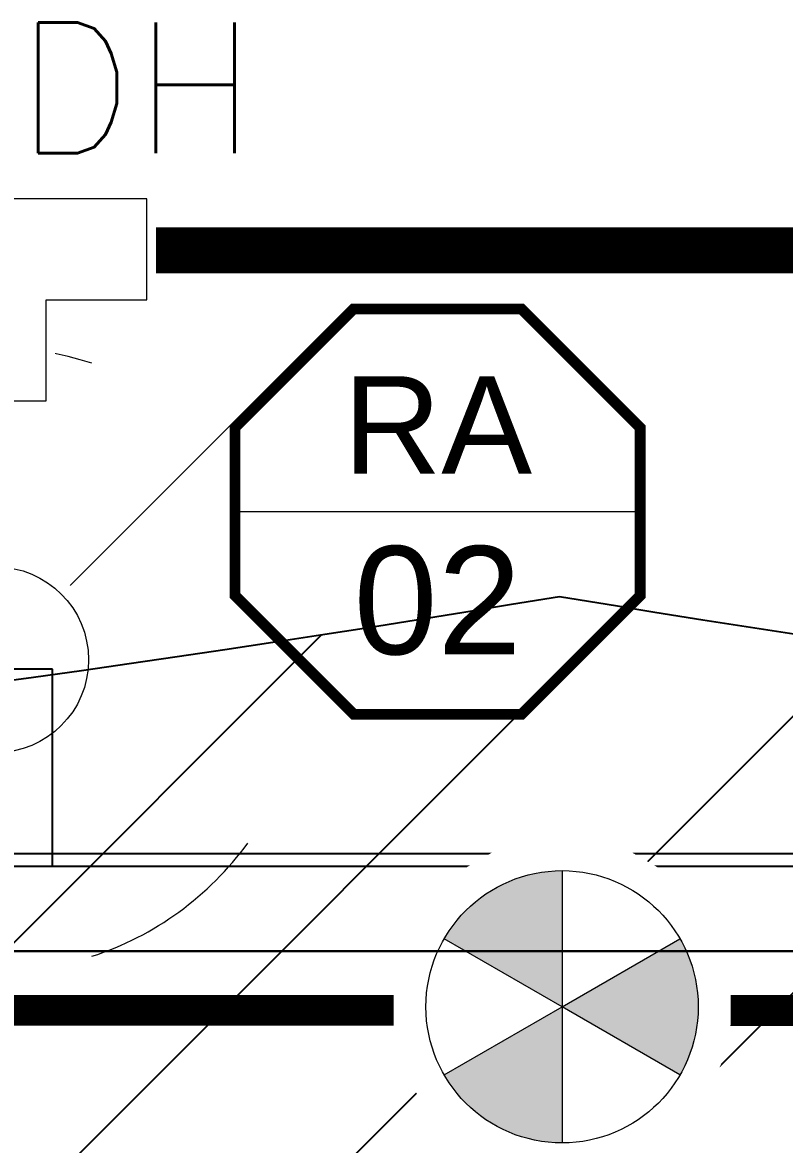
# Model space of a CAD drawing. Header units: millimetres. Extents: x -107267 to 109426, y -98906 to 83910.
# Drawn here: x -4013 to -2776, y -314 to 1508 of the extents above; entities that cross this region are included whole.
import ezdxf
from ezdxf.enums import TextEntityAlignment as Align

# ---------------------------------------------------------------- set-up
doc = ezdxf.new("R2010")
doc.units = ezdxf.units.MM
doc.linetypes.add('ACAD_ISO10W100', pattern=[18, 12, -3, 0, -3])
doc.linetypes.add('ACAD_ISO12W100', pattern=[21, 12, -3, 0, -3, 0, -3])
for name, color, linetype in [('00 - ZONA DE PROTEÇÃO', 4, 'Continuous'), ('00 - Zona de proteção 2d', 4, 'Continuous'), ('Front View-MISC', 7, 'Continuous'), ('Front View-STEEL', 9, 'Continuous'), ('Top (Plan) View-MISC', 7, 'Continuous')]:
    doc.layers.add(name, color=color, linetype=linetype)
for name, color, linetype, lineweight in [('000-M3G-MALHA NOVA', 5, 'ACAD_ISO10W100', 0), ('00_m3g_spda.capt_novo', 5, 'Continuous', 9), ('00_m3g_spda_ater_cabo50', 1, 'Continuous', 9), ('00_SPDA_captacao_novo', 5, 'Continuous', 9)]:
    doc.layers.add(name, color=color, linetype=linetype, lineweight=lineweight)
doc.styles.add('ARIAL', font='arial.ttf')
doc.styles.add('PDR2.0', font='romans.shx', dxfattribs={"height": 2})

# ---------------------------------------------------------------- blocks, each defined once
blk = doc.blocks.new('*U24')
at = {"lineweight": 9, "style": 'PDR2.0'}
blk.add_text('MCDH', height=1.7, dxfattribs=at).set_placement((-3.015, 1.248))
at = {"color": 255, "lineweight": 0}
blk.add_wipeout([(-2.085, 0.773), (-2.085, -0.773), (-0.773, -0.773), (-0.773, -2.085), (0.773, -2.085), (0.773, -0.773), (2.085, -0.773), (2.085, 0.773)], dxfattribs=at)
at = {"lineweight": 9}
blk.add_lwpolyline([(-0.656, -0.656), (-0.656, -1.968), (0.656, -1.968), (0.656, -0.656), (1.968, -0.656), (1.968, 0.656), (0.656, 0.656), (-0.656, 0.656), (-1.968, 0.656), (-1.968, -0.656)], close=True, dxfattribs=at)
blk = doc.blocks.new('M3G_P_PONTOS DESC')
blk.add_wipeout([(-1.552, 3.747), (-3.747, 1.552), (-3.747, -1.552), (-1.552, -3.747), (1.552, -3.747), (3.747, -1.552), (3.747, 1.552), (1.552, 3.747)])
blk.add_wipeout([(-3.747, 1.552), (-3.747, -1.552), (-1.552, -3.747), (1.552, -3.747), (3.747, -1.552), (3.747, 1.552), (1.552, 3.747), (-1.552, 3.747)])
blk.add_line((-3.747, 0), (3.747, 0))
at = {"const_width": 0.2}
blk.add_lwpolyline([(3.747, 1.552), (1.552, 3.747), (-1.552, 3.747), (-3.747, 1.552), (-3.747, -1.552), (-1.552, -3.747), (1.552, -3.747), (3.747, -1.552)], close=True, dxfattribs=at)
at = {"style": 'ARIAL'}
for tag, height, p in [('PREDIO', 2.3, (0, 0.704)), ('PONTO', 2, (0, -2.639))]:
    blk.add_attdef(tag, text='', height=height, dxfattribs=at).set_placement(p, align=Align.CENTER)
blk = doc.blocks.new('*U274')
at = {"lineweight": 9}
h = blk.add_hatch(color=256, dxfattribs=at)
h.dxf.hatch_style = 1
h.paths.add_polyline_path([(-4.834, -4.833), (-2.095, -0.287), (-3.443, -3.444), (-0.284, -2.101)])
for p, q in [((0, 0), (3.796, 3.792)), ((-3.443, -3.444), (-0.854, -0.856))]:
    blk.add_line(p, q, dxfattribs=at)
blk.add_lwpolyline([(-4.834, -4.833), (-2.095, -0.287), (-3.443, -3.444), (-0.284, -2.101)], close=True, dxfattribs=at)
for start, end in [(72, 108), (144, 180), (0, 36), (214.9534, 252), (288, 324)]:
    blk.add_arc((0, 0), 4.051, start, end, dxfattribs=at)
at = {"layer": '00_m3g_spda_ater_cabo50', "linetype": 'ACAD_ISO12W100', "ltscale": 75, "const_width": 0.375}
blk.add_lwpolyline([(0, 0), (-0.597, 0)], dxfattribs=at)
blk.add_attdef('METROS', text='', height=1.7).set_placement((-4.913, 3.845), align=Align.BOTTOM_LEFT)
at = {"color": 255, "lineweight": 0}
blk.add_wipeout([(0.24, -1.362), (0.692, -1.198), (1.059, -0.889), (1.3, -0.473), (1.383, 0), (1.3, 0.473), (1.059, 0.889), (0.692, 1.198), (0.24, 1.362), (-0.24, 1.362), (-0.692, 1.198), (-1.059, 0.889), (-1.3, 0.473), (-1.383, 0), (-1.3, -0.473), (-1.059, -0.889), (-0.692, -1.198), (-0.24, -1.362)], dxfattribs=at)
at = {"lineweight": 9}
blk.add_circle((0, 0), 1.208, dxfattribs=at)
blk = doc.blocks.new('M3G_P_CPTOR AEREO 600')
blk.add_attdef('ALTURA', text='', height=1.7).set_placement((0.739, -2.574), align=Align.TOP_LEFT)
at = {"color": 255, "lineweight": 0}
blk.add_wipeout([(-0.23, 2.19), (-0.68, 2.094), (-1.101, 1.907), (-1.473, 1.636), (-1.781, 1.294), (-2.012, 0.896), (-2.154, 0.458), (-2.202, 0), (-2.154, -0.458), (-2.012, -0.896), (-1.781, -1.294), (-1.473, -1.636), (-1.101, -1.907), (-0.68, -2.094), (-0.23, -2.19), (0.23, -2.19), (0.68, -2.094), (1.101, -1.907), (1.473, -1.636), (1.781, -1.294), (2.012, -0.896), (2.154, -0.458), (2.202, 0), (2.154, 0.458), (2.012, 0.896), (1.781, 1.294), (1.473, 1.636), (1.101, 1.907), (0.68, 2.094), (0.23, 2.19)], dxfattribs=at)
at = {"lineweight": 9}
h = blk.add_hatch(color=256, dxfattribs=at)
h.dxf.hatch_style = 1
h.paths.add_polyline_path([(0.884, 1.532, 0.267949), (-0.884, 1.532), (0, 0)])
h.paths.add_polyline_path([(-1.769, 0, 0.267949), (-0.884, -1.532), (0, 0)])
h.paths.add_polyline_path([(0.884, -1.532, 0.267949), (1.769, 0), (0, 0)])
for p, q in [((0, 0), (-0.884, 1.532)), ((0.884, 1.532), (0, 0)), ((-1.769, 0), (0, 0)), ((0, 0), (-0.884, -1.532)), ((0.884, -1.532), (0, 0)), ((0, 0), (1.769, 0))]:
    blk.add_line(p, q, dxfattribs=at)
blk.add_circle((0, 0), 1.769, dxfattribs=at)
blk = doc.blocks.new('*U326')
at = {"layer": 'Top (Plan) View-MISC', "color": 0, "linetype": 'ByBlock', "lineweight": -2}
for p, q in [((-3964.8, 458.1), (-4164.8, 458.1)), ((-4164.8, 458.1), (-4164.8, 138.1)), ((-3964.8, 138.1), (-3964.8, 458.1))]:
    blk.add_line(p, q, dxfattribs=at)
blk = doc.blocks.new('*U482')
at = {"layer": 'Top (Plan) View-MISC', "color": 0, "linetype": 'ByBlock', "lineweight": -2}
blk.add_line((-21187.7, 138.1), (23428.9, 138.1), dxfattribs=at)
blk = doc.blocks.new('*U1067')
at = {"layer": 'Top (Plan) View-MISC', "color": 0, "linetype": 'ByBlock', "lineweight": -2}
blk.add_line((23207.9, 158.1), (-17567.7, 158.1), dxfattribs=at)
blk = doc.blocks.new('*U1109')
at = {"layer": 'Top (Plan) View-MISC', "color": 0, "linetype": 'ByBlock', "lineweight": -2}
for p, q in [((-3149.7, 12.6), (-3149.7, 21.2)), ((-3149.7, 21.2), (-3130.7, 21.2)), ((-3130.7, 12.6), (-3130.7, 21.2)), ((-3149.7, 12.6), (-3130.7, 12.6))]:
    blk.add_line(p, q, dxfattribs=at)
blk = doc.blocks.new('*U1206')
at = {"layer": 'Front View-MISC', "color": 0, "linetype": 'ByBlock', "lineweight": -2}
for p, q in [((-4164.5, 0, 3450), (-3964.5, 0, 3450)), ((-4164.5, 0), (-4164.5, 0, 3450)), ((-3964.5, 0, 1321.3), (-3964.5, 0, 3450))]:
    blk.add_line(p, q, dxfattribs=at)
blk = doc.blocks.new('*U1213')
at = {"layer": 'Front View-MISC', "color": 0, "linetype": 'ByBlock', "lineweight": -2}
for p, q in [((-3964, 0, 1321.3), (-3964, 0, 3172)), ((-3964, 0, 3172), (334.4, 0, 3172)), ((-3720.8, 0, 1272), (-3928.4, 0, 1272)), ((-2779.3, 0, 1272), (-3678.4, 0, 1272))]:
    blk.add_line(p, q, dxfattribs=at)
blk = doc.blocks.new('*U1222')
at = {"layer": 'Front View-MISC', "color": 0, "linetype": 'ByBlock', "lineweight": -2}
for p, q in [((-13407.5, 0, 3450), (23648.9, 0, 3450)), ((-13407.5, 0, 4300), (23648.9, 0, 4300))]:
    blk.add_line(p, q, dxfattribs=at)
blk = doc.blocks.new('*U1223')
at = {"layer": 'Front View-MISC', "color": 0, "linetype": 'ByBlock', "lineweight": -2}
for p, q in [((-3827.8, 0), (-3839.6, 0)), ((-3827.8, 0, -100), (-3839.6, 0, -100))]:
    blk.add_line(p, q, dxfattribs=at)
blk = doc.blocks.new('*U1226')
at = {"layer": 'Front View-MISC', "color": 0, "linetype": 'ByBlock', "lineweight": -2}
blk.add_line((-3827.8, 0, -102), (-3839.6, 0, -102), dxfattribs=at)
blk = doc.blocks.new('*U1250')
at = {"layer": 'Front View-MISC', "color": 0, "linetype": 'ByBlock', "lineweight": -2}
for p, q in [((-3964, 0, 1322), (-3894, 0, 1322)), ((-3964, 0, 3172), (-3964, 0, 1322)), ((335.5, 0, 3172), (-3964, 0, 3172)), ((-3894, 0, 2237), (-2979, 0, 2237)), ((-3894, 0, 2237), (-3894, 0, 3102)), ((-3894, 0, 3102), (-2979, 0, 3102)), ((-3894, 0, 1322), (-3894, 0, 2187)), ((-2979, 0, 2187), (-3894, 0, 2187)), ((-2979, 0, 1331.3), (-2979, 0, 2187)), ((-2979, 0, 2237), (-2979, 0, 3102)), ((-2929, 0, 2237), (-1839, 0, 2237)), ((-2929, 0, 3102), (-2929, 0, 2237)), ((-2929, 0, 3102), (-1839, 0, 3102)), ((-2929, 0, 2187), (-2929, 0, 1331.8)), ((-699, 0, 2187), (-2929, 0, 2187))]:
    blk.add_line(p, q, dxfattribs=at)
blk = doc.blocks.new('*U1251')
at = {"layer": 'Front View-MISC', "color": 0, "linetype": 'ByBlock', "lineweight": -2}
for p, q in [((-3964.5, 0, 1322), (-3885.9, 0, 1322)), ((-3720.8, 0, 1272), (-3928.4, 0, 1272)), ((-2779.3, 0, 1272), (-3678.4, 0, 1272))]:
    blk.add_line(p, q, dxfattribs=at)
blk = doc.blocks.new('*U1306')
at = {"layer": 'Front View-MISC', "color": 0, "linetype": 'ByBlock', "lineweight": -2}
for p, q in [((-3992.3, 0, 5158), (-3951.6, 0, 5158)), ((-3930.4, 0, 5158), (-3889.7, 0, 5158)), ((-3868.5, 0, 5158), (-3827.8, 0, 5158)), ((-3806.6, 0, 5158), (-3765.9, 0, 5158)), ((-3744.7, 0, 5158), (-3704, 0, 5158)), ((-3682.8, 0, 5158), (-3642.1, 0, 5158)), ((-3620.9, 0, 5158), (-3580.2, 0, 5158)), ((-3559, 0, 5158), (-3518.3, 0, 5158)), ((-3497.1, 0, 5158), (-3456.4, 0, 5158)), ((-3435.2, 0, 5158), (-3394.5, 0, 5158)), ((-3373.3, 0, 5158), (-3332.6, 0, 5158)), ((-3311.4, 0, 5158), (-3270.7, 0, 5158)), ((-3249.5, 0, 5158), (-3208.8, 0, 5158)), ((-3187.6, 0, 5158), (-3146.9, 0, 5158)), ((-3125.7, 0, 5158), (-3085, 0, 5158)), ((-3063.8, 0, 5158), (-3023.1, 0, 5158)), ((-3001.9, 0, 5158), (-2961.2, 0, 5158)), ((-2940, 0, 5158), (-2899.3, 0, 5158)), ((-2878.1, 0, 5158), (-2837.4, 0, 5158)), ((-2816.2, 0, 5158), (-2775.5, 0, 5158))]:
    blk.add_line(p, q, dxfattribs=at)
blk = doc.blocks.new('*U1733')
at = {"layer": 'Front View-MISC', "color": 0, "linetype": 'ByBlock', "lineweight": -2}
for p, q in [((-2837.4, 0, 5166.4), (-2837.4, 0, 4300)), ((-2837.4, 0, 5166.4), (-2816.2, 0, 5166.4)), ((-2816.2, 0, 5166.4), (-2816.2, 0, 4300))]:
    blk.add_line(p, q, dxfattribs=at)
blk = doc.blocks.new('*U1734')
at = {"layer": 'Front View-MISC', "color": 0, "linetype": 'ByBlock', "lineweight": -2}
for p, q in [((-2899.3, 0, 5166.4), (-2899.3, 0, 4300)), ((-2899.3, 0, 5166.4), (-2878.1, 0, 5166.4)), ((-2878.1, 0, 5166.4), (-2878.1, 0, 4300))]:
    blk.add_line(p, q, dxfattribs=at)
blk = doc.blocks.new('*U1735')
at = {"layer": 'Front View-MISC', "color": 0, "linetype": 'ByBlock', "lineweight": -2}
for p, q in [((-2961.2, 0, 5166.4), (-2961.2, 0, 4300)), ((-2961.2, 0, 5166.4), (-2940, 0, 5166.4)), ((-2940, 0, 5166.4), (-2940, 0, 4300))]:
    blk.add_line(p, q, dxfattribs=at)
blk = doc.blocks.new('*U1736')
at = {"layer": 'Front View-MISC', "color": 0, "linetype": 'ByBlock', "lineweight": -2}
for p, q in [((-3023.1, 0, 5166.4), (-3023.1, 0, 4300)), ((-3023.1, 0, 5166.4), (-3001.9, 0, 5166.4)), ((-3001.9, 0, 5166.4), (-3001.9, 0, 4300))]:
    blk.add_line(p, q, dxfattribs=at)
blk = doc.blocks.new('*U1737')
at = {"layer": 'Front View-MISC', "color": 0, "linetype": 'ByBlock', "lineweight": -2}
for p, q in [((-3085, 0, 5166.4), (-3085, 0, 4300)), ((-3085, 0, 5166.4), (-3063.8, 0, 5166.4)), ((-3063.8, 0, 5166.4), (-3063.8, 0, 4300))]:
    blk.add_line(p, q, dxfattribs=at)
blk = doc.blocks.new('*U1738')
at = {"layer": 'Front View-MISC', "color": 0, "linetype": 'ByBlock', "lineweight": -2}
for p, q in [((-3146.9, 0, 5166.4), (-3146.9, 0, 4881)), ((-3146.9, 0, 5166.4), (-3125.7, 0, 5166.4)), ((-3125.7, 0, 5166.4), (-3125.7, 0, 4300))]:
    blk.add_line(p, q, dxfattribs=at)
blk = doc.blocks.new('*U1739')
at = {"layer": 'Front View-MISC', "color": 0, "linetype": 'ByBlock', "lineweight": -2}
for p, q in [((-3208.8, 0, 5166.4), (-3208.8, 0, 4300)), ((-3208.8, 0, 5166.4), (-3187.6, 0, 5166.4)), ((-3187.6, 0, 5166.4), (-3187.6, 0, 4300))]:
    blk.add_line(p, q, dxfattribs=at)
blk = doc.blocks.new('*U1740')
at = {"layer": 'Front View-MISC', "color": 0, "linetype": 'ByBlock', "lineweight": -2}
for p, q in [((-3270.7, 0, 5166.4), (-3270.7, 0, 4300)), ((-3270.7, 0, 5166.4), (-3249.5, 0, 5166.4)), ((-3249.5, 0, 5166.4), (-3249.5, 0, 4300))]:
    blk.add_line(p, q, dxfattribs=at)
blk = doc.blocks.new('*U1741')
at = {"layer": 'Front View-MISC', "color": 0, "linetype": 'ByBlock', "lineweight": -2}
for p, q in [((-3332.6, 0, 5166.4), (-3332.6, 0, 4300)), ((-3332.6, 0, 5166.4), (-3311.4, 0, 5166.4)), ((-3311.4, 0, 5166.4), (-3311.4, 0, 4300))]:
    blk.add_line(p, q, dxfattribs=at)
blk = doc.blocks.new('*U1742')
at = {"layer": 'Front View-MISC', "color": 0, "linetype": 'ByBlock', "lineweight": -2}
for p, q in [((-3394.5, 0, 5166.4), (-3394.5, 0, 4300)), ((-3394.5, 0, 5166.4), (-3373.3, 0, 5166.4)), ((-3373.3, 0, 5166.4), (-3373.3, 0, 4300))]:
    blk.add_line(p, q, dxfattribs=at)
blk = doc.blocks.new('*U1743')
at = {"layer": 'Front View-MISC', "color": 0, "linetype": 'ByBlock', "lineweight": -2}
for p, q in [((-3456.4, 0, 5166.4), (-3456.4, 0, 4300)), ((-3456.4, 0, 5166.4), (-3435.2, 0, 5166.4)), ((-3435.2, 0, 5166.4), (-3435.2, 0, 4300))]:
    blk.add_line(p, q, dxfattribs=at)
blk = doc.blocks.new('*U1744')
at = {"layer": 'Front View-MISC', "color": 0, "linetype": 'ByBlock', "lineweight": -2}
for p, q in [((-3518.3, 0, 5166.4), (-3518.3, 0, 4300)), ((-3518.3, 0, 5166.4), (-3497.1, 0, 5166.4)), ((-3497.1, 0, 5166.4), (-3497.1, 0, 4300))]:
    blk.add_line(p, q, dxfattribs=at)
blk = doc.blocks.new('*U1745')
at = {"layer": 'Front View-MISC', "color": 0, "linetype": 'ByBlock', "lineweight": -2}
for p, q in [((-3580.2, 0, 5166.4), (-3580.2, 0, 4300)), ((-3580.2, 0, 5166.4), (-3559, 0, 5166.4)), ((-3559, 0, 5166.4), (-3559, 0, 4300))]:
    blk.add_line(p, q, dxfattribs=at)
blk = doc.blocks.new('*U1746')
at = {"layer": 'Front View-MISC', "color": 0, "linetype": 'ByBlock', "lineweight": -2}
for p, q in [((-3642.1, 0, 5166.4), (-3642.1, 0, 4300)), ((-3642.1, 0, 5166.4), (-3620.9, 0, 5166.4)), ((-3620.9, 0, 5166.4), (-3620.9, 0, 4300))]:
    blk.add_line(p, q, dxfattribs=at)
blk = doc.blocks.new('*U1747')
at = {"layer": 'Front View-MISC', "color": 0, "linetype": 'ByBlock', "lineweight": -2}
for p, q in [((-3704, 0, 5166.4), (-3704, 0, 4300)), ((-3704, 0, 5166.4), (-3682.8, 0, 5166.4)), ((-3682.8, 0, 5166.4), (-3682.8, 0, 4300))]:
    blk.add_line(p, q, dxfattribs=at)
blk = doc.blocks.new('*U1748')
at = {"layer": 'Front View-MISC', "color": 0, "linetype": 'ByBlock', "lineweight": -2}
for p, q in [((-3765.9, 0, 5166.4), (-3765.9, 0, 4300)), ((-3765.9, 0, 5166.4), (-3744.7, 0, 5166.4)), ((-3744.7, 0, 5166.4), (-3744.7, 0, 4300))]:
    blk.add_line(p, q, dxfattribs=at)
blk = doc.blocks.new('*U1749')
at = {"layer": 'Front View-MISC', "color": 0, "linetype": 'ByBlock', "lineweight": -2}
for p, q in [((-3827.8, 0, 5166.4), (-3827.8, 0, 4300)), ((-3827.8, 0, 5166.4), (-3806.6, 0, 5166.4)), ((-3806.6, 0, 5166.4), (-3806.6, 0, 4300))]:
    blk.add_line(p, q, dxfattribs=at)
blk = doc.blocks.new('*U1750')
at = {"layer": 'Front View-MISC', "color": 0, "linetype": 'ByBlock', "lineweight": -2}
for p, q in [((-3889.7, 0, 5166.4), (-3889.7, 0, 4300)), ((-3889.7, 0, 5166.4), (-3868.5, 0, 5166.4)), ((-3868.5, 0, 5166.4), (-3868.5, 0, 4300))]:
    blk.add_line(p, q, dxfattribs=at)
blk = doc.blocks.new('*U1751')
at = {"layer": 'Front View-MISC', "color": 0, "linetype": 'ByBlock', "lineweight": -2}
for p, q in [((-3951.6, 0, 5166.4), (-3951.6, 0, 4300)), ((-3951.6, 0, 5166.4), (-3930.4, 0, 5166.4)), ((-3930.4, 0, 5166.4), (-3930.4, 0, 4300))]:
    blk.add_line(p, q, dxfattribs=at)
blk = doc.blocks.new('*U1752')
at = {"layer": 'Front View-MISC', "color": 0, "linetype": 'ByBlock', "lineweight": -2}
for p, q in [((-4013.5, 0, 5166.4), (-4013.5, 0, 4300)), ((-4013.5, 0, 5166.4), (-3992.3, 0, 5166.4)), ((-3992.3, 0, 5166.4), (-3992.3, 0, 4300))]:
    blk.add_line(p, q, dxfattribs=at)
blk = doc.blocks.new('*U1906')
at = {"layer": 'Front View-MISC', "color": 0, "linetype": 'ByBlock', "lineweight": -2}
for p, q in [((-4059.6, 0, -966.3), (-4059.6, 0, -406.6)), ((-4059.6, 0, -966.3), (-3839.6, 0, -966.3)), ((-4059.6, 0, -406.6), (-3975.8, 0, -406.6)), ((-4059.6, 0, -406.6), (-4059.6, 0, 221.3)), ((-4059.6, 0, 221.3), (-3970.8, 0, 221.3)), ((-4059.6, 0, -1280), (-3839.6, 0, -1280)), ((-4059.6, 0, -1120), (-4059.6, 0, -966.3)), ((-3928.4, 0, -406.6), (-3839.6, 0, -406.6)), ((-3928.4, 0, 221.3), (-3839.6, 0, 221.3)), ((-3839.6, 0, -406.6), (-3839.6, 0, -966.3)), ((-3839.6, 0, 221.3), (-3839.6, 0, -406.6)), ((-3839.6, 0, -966.3), (-3839.6, 0, -1230))]:
    blk.add_line(p, q, dxfattribs=at)
blk = doc.blocks.new('*U1908')
at = {"layer": 'Front View-MISC', "color": 0, "linetype": 'ByBlock', "lineweight": -2}
blk.add_line((-3839.6, 0, -1280), (-2658.3, 0, -1280), dxfattribs=at)
blk = doc.blocks.new('*U1909')
at = {"layer": 'Front View-MISC', "color": 0, "linetype": 'ByBlock', "lineweight": -2}
blk.add_line((-3839.6, 0, -1230), (-2658.3, 0, -1230), dxfattribs=at)
blk = doc.blocks.new('*U1910')
at = {"layer": 'Front View-MISC', "color": 0, "linetype": 'ByBlock', "lineweight": -2}
blk.add_line((-3839.6, 0, -1280), (-2658.3, 0, -1280), dxfattribs=at)
blk = doc.blocks.new('*U1911')
at = {"layer": 'Front View-MISC', "color": 0, "linetype": 'ByBlock', "lineweight": -2}
for p, q in [((-2658.3, 0, -1230), (-3839.6, 0, -1230)), ((-3839.6, 0, -1230), (-3839.6, 0, -1280)), ((-3839.6, 0, -1280), (-2658.3, 0, -1280))]:
    blk.add_line(p, q, dxfattribs=at)
blk = doc.blocks.new('*U1913')
at = {"layer": 'Front View-MISC', "color": 0, "linetype": 'ByBlock', "lineweight": -2}
for p, q in [((-3839.6, 0, 171.3), (-3827.8, 0, 171.3)), ((-3827.8, 0, 221.3), (-3839.6, 0, 221.3))]:
    blk.add_line(p, q, dxfattribs=at)
blk = doc.blocks.new('*U1915')
at = {"layer": 'Front View-MISC', "color": 0, "linetype": 'ByBlock', "lineweight": -2}
for p, q in [((-3827.8, 0, -1205.5), (-2658.3, 0, -1205.5)), ((-3827.8, 0, 242.5), (-3827.8, 0, -1205.5)), ((-2776.2, 0, 245.8), (-3513, 0, 245.8))]:
    blk.add_line(p, q, dxfattribs=at)
blk = doc.blocks.new('*U1920')
at = {"layer": 'Front View-STEEL', "color": 0, "linetype": 'ByBlock', "lineweight": -2}
for p, q in [((-3949.6, 0, 1321.3), (-3717.4, 0, 1323.7)), ((-3949.6, 0, 1278.9), (-3720.8, 0, 1281.2)), ((-3949.6, 0, 792.5), (-3720.8, 0, 794.8)), ((-3949.6, 0, 750.1), (-3720.8, 0, 752.4)), ((-3928.4, 0, 241.5), (-1566.9, 0, 265.8)), ((-3928.4, 0, 241.5), (-1566.9, 0, 265.8)), ((-3928.4, 0, 341.5), (-1566.9, 0, 365.8)), ((-3720.8, 0, 343.7), (-3720.8, 0, 752.4)), ((-3720.8, 0, 794.8), (-3720.8, 0, 1281.2)), ((-3682, 0, 1324), (-2775.9, 0, 1333.4)), ((-3678.4, 0, 344.1), (-3678.4, 0, 752.9)), ((-3678.4, 0, 795.3), (-3678.4, 0, 1281.7)), ((-3678.4, 0, 1281.7), (-2779.3, 0, 1290.9)), ((-3678.4, 0, 795.3), (-2779.3, 0, 804.5)), ((-3678.4, 0, 752.9), (-2779.3, 0, 762.1)), ((-2779.3, 0, 245.8), (-2779.3, 0, 253.3)), ((-2779.3, 0, 353.3), (-2779.3, 0, 762.1)), ((-2779.3, 0, 804.5), (-2779.3, 0, 1290.9))]:
    blk.add_line(p, q, dxfattribs=at)
at = {"layer": 'Front View-STEEL', "color": 0, "linetype": 'ByBlock', "lineweight": -2, "extrusion": (0, 1, 0)}
for centre, major_axis, ratio, start_param, end_param in [((-3949.6, 0, 1300.1), (0, 0, -21.2), 0.009333, -0.000096, 3.141497), ((-3949.6, 0, 771.3), (0, 0, -21.2), 0.009333, -0.000096, 3.141497), ((-3699.6, 0, 1323.9), (-21.2, 0, -0.2), 0.000096, 0.000942, 3.121985), ((-2758.1, 0, 1333.5), (-21.2, 0, -0.2), 0.000096, 0.000942, 3.121985)]:
    blk.add_ellipse(centre, major_axis=major_axis, ratio=ratio, start_param=start_param, end_param=end_param, dxfattribs=at)
at = {"layer": 'Front View-STEEL', "color": 0, "linetype": 'ByBlock', "lineweight": -2, "extrusion": (-2.66741e-31, -1, 1.2742e-16)}
for centre, start_param, end_param in [((-3699.6, 0, 223.9), 4.361472, 5.063304), ((-2758.1, 0, 233.5), 3.693767, 5.731009)]:
    blk.add_ellipse(centre, major_axis=(-21.2, 0, -0.2), ratio=0.000096, start_param=start_param, end_param=end_param, dxfattribs=at)
blk = doc.blocks.new('*U1922')
at = {"layer": 'Front View-STEEL', "color": 0, "linetype": 'ByBlock', "lineweight": -2}
for p, q in [((-3975.8, 0, 241.3), (-3970.8, 0, 241.3)), ((-3970.8, 0, 341.3), (-3975.8, 0, 341.3)), ((-3975.8, 0, 341.3), (-3975.8, 0, 241.3)), ((-3949.6, 0, 1321.3), (-3970.8, 0, 1321.3)), ((-3970.8, 0, 693.4), (-3970.8, 0, 1321.3)), ((-3928.4, 0, 693.4), (-3928.4, 0, 750.3)), ((-3928.4, 0, 792.7), (-3928.4, 0, 1279.1))]:
    blk.add_line(p, q, dxfattribs=at)
at = {"layer": 'Front View-STEEL', "color": 0, "linetype": 'ByBlock', "lineweight": -2, "extrusion": (0, -1, 0)}
for centre, start, end in [((-3949.6, 1300.1), 90.0001, 269.9922), ((-3949.6, 771.3), 90.0055, 269.9945)]:
    blk.add_arc(centre, 21.2, start, end, dxfattribs=at)
at = {"layer": 'Front View-STEEL', "color": 0, "linetype": 'ByBlock', "lineweight": -2, "extrusion": (0, 1, 0)}
for centre, start in [((3949.6, 1300.1), 270.3329), ((3949.6, 771.3), 270.3328)]:
    blk.add_arc(centre, 18, start, 89.6672, dxfattribs=at)
blk = doc.blocks.new('*U1927')
at = {"layer": 'Front View-MISC', "color": 0, "linetype": 'ByBlock', "lineweight": -2}
for p, q in [((-3149.7, 0, 4300), (-3149.7, 0, 4877.1)), ((-3149.7, 0, 4877.1), (-3130.7, 0, 4903.8)), ((-3130.7, 0, 4903.8), (-3130.7, 0, 4300))]:
    blk.add_line(p, q, dxfattribs=at)
blk = doc.blocks.new('*U1938')
at = {"layer": 'Front View-MISC', "color": 0, "linetype": 'ByBlock', "lineweight": -2}
for p, q in [((-3140.5, 0, 5166.4), (-3140.5, 0, 5742.8)), ((-3140.5, 0, 5742.8), (-3121.5, 0, 5769.5)), ((-3121.5, 0, 5165.7), (-3125.7, 0, 5165.7)), ((-3121.5, 0, 5769.5), (-3121.5, 0, 5165.7))]:
    blk.add_line(p, q, dxfattribs=at)
blk = doc.blocks.new('*U1947')
at = {"layer": 'Front View-STEEL', "color": 0, "linetype": 'ByBlock', "lineweight": -2}
for p, q in [((-3928.4, 0, 693.4), (-3970.8, 0, 693.4)), ((-3970.8, 0, 670.7), (-3970.8, 0, 693.4)), ((-3928.4, 0, 670.7), (-3928.4, 0, 693.4))]:
    blk.add_line(p, q, dxfattribs=at)
at = {"layer": 'Front View-STEEL', "color": 0, "linetype": 'ByBlock', "lineweight": -2, "extrusion": (0, -1, 0)}
for start, end in [(0, 181.9602), (358.0398, 360)]:
    blk.add_arc((-3949.6, 672.2), 21.2, start, end, dxfattribs=at)
blk = doc.blocks.new('*U1948')
at = {"layer": 'Front View-STEEL', "color": 0, "linetype": 'ByBlock', "lineweight": -2}
for p, q in [((-3975.8, 0, -283), (-3970.8, 0, -283)), ((-3975.8, 0, -949.8), (-3970.8, 0, -949.8)), ((-3970.8, 0, -842.7), (-3975.8, 0, -842.7)), ((-3975.8, 0, -283), (-3975.8, 0, -842.7)), ((-3975.8, 0, -842.7), (-3975.8, 0, -949.8)), ((-3970.8, 0, -753.3), (-3970.8, 0, -416.3)), ((-3970.8, 0, -326.9), (-3970.8, 0, 111)), ((-3970.8, 0, 200.4), (-3970.8, 0, 221.6)), ((-3970.8, 0, 670.7), (-3970.8, 0, 602.5)), ((-3970.8, 0, 581.3), (-3970.8, 0, 221.6)), ((-3970.8, 0, 200.4), (-3970.8, 0, 111)), ((-3970.8, 0, -326.9), (-3970.8, 0, -416.3)), ((-3970.8, 0, -949.8), (-3970.8, 0, -842.7)), ((-3970.8, 0, -753.3), (-3970.8, 0, -842.7)), ((-3928.4, 0, -876.9), (-3928.4, 0, -416.3)), ((-3928.4, 0, -326.9), (-3928.4, 0, 111)), ((-3928.4, 0, 200.4), (-3928.4, 0, 221.6)), ((-3928.4, 0, 670.7), (-3928.4, 0, 602.5)), ((-3928.4, 0, 581.3), (-3928.4, 0, 221.6)), ((-3928.4, 0, 200.4), (-3928.4, 0, 111)), ((-3928.4, 0, -326.9), (-3928.4, 0, -416.3)), ((-3970.8, 0, 581.3), (-3970.8, 0, 602.5)), ((-3928.4, 0, 581.3), (-3928.4, 0, 602.5))]:
    blk.add_line(p, q, dxfattribs=at)
at = {"layer": 'Front View-STEEL', "color": 0, "linetype": 'ByBlock', "lineweight": -2, "extrusion": (0, -1, 0)}
for centre, major_axis, ratio, start_param, end_param in [((-3949.6, 0, 221.6), (21.2, 0), 0.382996, -4.346627, -1.936558), ((-3949.6, 0, 111), (0, 0, -22.7), 0.933851, -3.141592653589793, 3.141592653589793), ((-3949.6, 0, -416.3), (0, 0, -22.7), 0.933851, -3.141592653589793, 3.141592653589793), ((-3949.6, 0, 221.6), (21.2, 0), 0.382996, -1.205034, 1.205034), ((-3949.6, 0, 602.5), (21.2, 0), 0.382996, -4.346627, -1.936558), ((-3949.6, 0, 602.5), (21.2, 0), 0.382996, -1.205034, 1.205034)]:
    blk.add_ellipse(centre, major_axis=major_axis, ratio=ratio, start_param=start_param, end_param=end_param, dxfattribs=at)
at = {"layer": 'Front View-STEEL', "color": 0, "linetype": 'ByBlock', "lineweight": -2, "extrusion": (0, 1, 0)}
for centre, major_axis, ratio, start_param, end_param in [((-3949.6, 0, 670.7), (0, 0, -22.7), 0.933851, 1.570796, 4.712389), ((-3949.6, 0, 221.6), (-18, 0), 0.382996, -1.135978, 1.135978), ((-3949.6, 0, 111), (0, 0, -19.3), 0.933851, -3.141592653589793, 3.141592653589793), ((-3949.6, 0, -416.3), (0, 0, -19.3), 0.933851, -3.141592653589793, 3.141592653589793), ((-3949.6, 0, 221.6), (-18, 0), 0.382996, -4.277571, -2.005614), ((-3949.6, 0, 602.5), (-18, 0), 0.382996, -1.135978, 1.135978), ((-3949.6, 0, 602.5), (-18, 0), 0.382996, -4.277571, -2.005614)]:
    blk.add_ellipse(centre, major_axis=major_axis, ratio=ratio, start_param=start_param, end_param=end_param, dxfattribs=at)
blk = doc.blocks.new('*U1961')
at = {"layer": 'Front View-MISC', "color": 0, "linetype": 'ByBlock', "lineweight": -2}
for p in [(-3922.1, 0, 5329.9), (-4237.8, 0, 5158)]:
    blk.add_line(p, (-4237.8, 0, 5329.9), dxfattribs=at)
blk = doc.blocks.new('*U1962')
at = {"layer": 'Front View-MISC', "color": 0, "linetype": 'ByBlock', "lineweight": -2}
for p, q in [((-3843.6, 0, 5441.7), (-4316.3, 0, 5441.7)), ((-4080.3, 0, 5533.7), (-4316.3, 0, 5441.7)), ((-4080.3, 0, 5533.7), (-4079.6, 0, 5533.7)), ((-4079.6, 0, 5533.7), (-3843.6, 0, 5441.7))]:
    blk.add_line(p, q, dxfattribs=at)
blk = doc.blocks.new('*U1963')
at = {"layer": 'Front View-MISC', "color": 0, "linetype": 'ByBlock', "lineweight": -2}
for p, q in [((-4216.7, 0, 5329.9), (-4246.5, 0, 5441.7)), ((-4242.2, 0, 5441.7), (-4212.3, 0, 5329.9)), ((-4206.9, 0, 5329.9), (-4236.6, 0, 5441.7)), ((-4085.5, 0, 5441.7), (-4085.3, 0, 5329.9)), ((-4074.4, 0, 5329.9), (-4074.4, 0, 5441.7)), ((-3923.3, 0, 5441.7), (-3953.1, 0, 5329.9)), ((-3947.6, 0, 5329.9), (-3917.7, 0, 5441.7)), ((-3913.4, 0, 5441.7), (-3943.3, 0, 5329.9))]:
    blk.add_line(p, q, dxfattribs=at)
blk = doc.blocks.new('*U1964')
at = {"layer": 'Front View-MISC', "color": 0, "linetype": 'ByBlock', "lineweight": -2}
for p, q in [((-3869.2, 0, 5232.1), (-3922.1, 0, 5232.1)), ((-3922.1, 0, 5329.9), (-3869.2, 0, 5329.9)), ((-3922.1, 0, 5232.1), (-3922.1, 0, 5329.9)), ((-3869.2, 0, 5232.1), (-3869.2, 0, 5329.9))]:
    blk.add_line(p, q, dxfattribs=at)
blk = doc.blocks.new('*U1965')
at = {"layer": 'Front View-MISC', "color": 0, "linetype": 'ByBlock', "lineweight": -2}
for p, q in [((-3922.1, 0, 5232.1), (-3923.6, 0, 5232.1)), ((-3872.4, 0, 5232.1), (-3872.4, 0, 5166.4)), ((-3869.2, 0, 5232.1), (-3867.4, 0, 5232.1)), ((-3867.4, 0, 5232.1), (-3867.4, 0, 5158)), ((-3867.4, 0, 5232.1), (-3852.1, 0, 5232.1)), ((-3852.1, 0, 5232.1), (-3852.1, 0, 5158))]:
    blk.add_line(p, q, dxfattribs=at)
blk = doc.blocks.new('*U1968')
at = {"layer": 'Front View-MISC', "color": 0, "linetype": 'ByBlock', "lineweight": -2}
for p, q in [((-3406, 0, 5444.1), (-3721.8, 0, 5444.1)), ((-3721.8, 0, 5158), (-3721.8, 0, 5444.1)), ((-3406, 0, 5158), (-3406, 0, 5223.6))]:
    blk.add_line(p, q, dxfattribs=at)
blk = doc.blocks.new('*U1969')
at = {"layer": 'Front View-MISC', "color": 0, "linetype": 'ByBlock', "lineweight": -2}
for p, q in [((-3327.6, 0, 5555.8), (-3800.3, 0, 5555.8)), ((-3564.3, 0, 5647.8), (-3800.3, 0, 5555.8)), ((-3564.3, 0, 5647.8), (-3563.6, 0, 5647.8)), ((-3563.6, 0, 5647.8), (-3327.6, 0, 5555.8))]:
    blk.add_line(p, q, dxfattribs=at)
blk = doc.blocks.new('*U1970')
at = {"layer": 'Front View-MISC', "color": 0, "linetype": 'ByBlock', "lineweight": -2}
for p, q in [((-3699.2, 0, 5445.5), (-3728.6, 0, 5555.8)), ((-3724.3, 0, 5555.8), (-3695.2, 0, 5446.9)), ((-3689.7, 0, 5446.9), (-3718.7, 0, 5555.8)), ((-3695.2, 0, 5446.9), (-3699.2, 0, 5445.5)), ((-3693.7, 0, 5445.5), (-3699.2, 0, 5445.5)), ((-3695.2, 0, 5446.9), (-3689.7, 0, 5446.9)), ((-3689.7, 0, 5446.9), (-3693.7, 0, 5445.5)), ((-3569.5, 0, 5555.8), (-3569.3, 0, 5445.5)), ((-3569.3, 0, 5445.5), (-3558.4, 0, 5445.5)), ((-3558.4, 0, 5445.5), (-3558.4, 0, 5555.8)), ((-3409.1, 0, 5555.8), (-3438.2, 0, 5446.9)), ((-3438.2, 0, 5446.9), (-3434.3, 0, 5445.5)), ((-3438.2, 0, 5446.9), (-3432.8, 0, 5446.9)), ((-3428.8, 0, 5445.5), (-3434.3, 0, 5445.5)), ((-3432.8, 0, 5446.9), (-3428.8, 0, 5445.5)), ((-3432.8, 0, 5446.9), (-3403.6, 0, 5555.8)), ((-3399.2, 0, 5555.8), (-3428.8, 0, 5445.5))]:
    blk.add_line(p, q, dxfattribs=at)
blk = doc.blocks.new('*U1971')
at = {"layer": 'Front View-MISC', "color": 0, "linetype": 'ByBlock', "lineweight": -2}
for p, q in [((-3353.2, 0, 5353.3), (-3406, 0, 5353.3)), ((-3406, 0, 5451.1), (-3353.2, 0, 5451.1)), ((-3406, 0, 5353.3), (-3406, 0, 5451.1)), ((-3353.2, 0, 5353.3), (-3353.2, 0, 5451.1))]:
    blk.add_line(p, q, dxfattribs=at)
blk = doc.blocks.new('*U1972')
at = {"layer": 'Front View-MISC', "color": 0, "linetype": 'ByBlock', "lineweight": -2}
for p, q in [((-3406, 0, 5353.3), (-3407.6, 0, 5353.3)), ((-3407.6, 0, 5223.6), (-3356.4, 0, 5223.6)), ((-3356.4, 0, 5353.3), (-3356.4, 0, 5223.6)), ((-3351.4, 0, 5223.6), (-3356.4, 0, 5223.6)), ((-3353.2, 0, 5353.3), (-3351.4, 0, 5353.3)), ((-3351.4, 0, 5353.3), (-3351.4, 0, 5223.6)), ((-3351.4, 0, 5353.3), (-3336.1, 0, 5353.3)), ((-3336.1, 0, 5223.6), (-3351.4, 0, 5223.6)), ((-3336.1, 0, 5353.3), (-3336.1, 0, 5223.6))]:
    blk.add_line(p, q, dxfattribs=at)
blk = doc.blocks.new('*U1980')
at = {"layer": 'Front View-MISC', "color": 0, "linetype": 'ByBlock', "lineweight": -2}
for p, q in [((-3276.5, 0, 5743.9), (-3286.3, 0, 5730.3)), ((-3276.5, 0, 5743.9), (-3276.1, 0, 5743.9)), ((-3276.1, 0, 5743.9), (-3266.3, 0, 5730.3))]:
    blk.add_line(p, q, dxfattribs=at)
blk = doc.blocks.new('*U1988')
at = {"layer": 'Front View-MISC', "color": 0, "linetype": 'ByBlock', "lineweight": -2}
for p, q in [((-3266.3, 0, 5730.3), (-3286.3, 0, 5730.3)), ((-3286.3, 0, 5158), (-3286.3, 0, 5730.3)), ((-3266.3, 0, 5166.4), (-3266.3, 0, 5730.3))]:
    blk.add_line(p, q, dxfattribs=at)
blk = doc.blocks.new('*U1989')
at = {"layer": 'Front View-MISC', "color": 0, "linetype": 'ByBlock', "lineweight": -2}
blk.add_line((-3140.5, 0, 5539), (-3148.2, 0, 5528.3), dxfattribs=at)
blk = doc.blocks.new('*U1991')
at = {"layer": 'Front View-MISC', "color": 0, "linetype": 'ByBlock', "lineweight": -2}
for p in [(-3140.5, 0, 5528.3), (-3148.2, 0, 5158)]:
    blk.add_line(p, (-3148.2, 0, 5528.3), dxfattribs=at)

msp = doc.modelspace()

# ---------------------------------------------------------------- linework, layer by layer
at = {"layer": '00_m3g_spda_ater_cabo50', "linetype": 'ACAD_ISO12W100', "lineweight": -2, "const_width": 75}
msp.add_lwpolyline([(-7364.8, 1138.1), (-2755, 1138.1)], dxfattribs=at)

# ---------------------------------------------------------------- block references
at = {"layer": '00_m3g_spda.capt_novo', "xscale": 125, "yscale": 125, "zscale": 125}
msp.add_blockref('*U274', (-4057.1, 473.1), dxfattribs=at)
at = {"layer": 'Front View-MISC'}
for name in ['*U1744', '*U1743', '*U1733']:
    msp.add_blockref(name, (0, 0), dxfattribs=at)
at = {"layer": 'Top (Plan) View-MISC'}
msp.add_blockref('*U1109', (0, 0), dxfattribs=at)

# ---------------------------------------------------------------- next in the draw order: linework, layer by layer
at = {"layer": '000-M3G-MALHA NOVA', "ltscale": 0.5, "const_width": 50}
msp.add_lwpolyline([(-21305, -95.6), (23538.6, -97.6), (23547.6, -14971.9), (23207.9, -14971.9), (-13075, -14971.9), (-13130.7, -14971.9), (-13295, -14971.9), (-13295, -10508.5), (-13295, -10455), (-21305, -10455), (-21305, -95.6)], close=True, dxfattribs=at)

# ---------------------------------------------------------------- next in the draw order: block references
at = {"layer": '00_m3g_spda.capt_novo'}
ref = msp.add_blockref('M3G_P_PONTOS DESC', (-3339.2, 713.8), dxfattribs=dict(at, xscale=87.84732026491085, yscale=87.84732026491085, zscale=87.84732026491085))
ref.add_attrib('PONTO', '02', dxfattribs={"layer": '0', "height": 175.69, "style": 'ARIAL'}).set_placement((-3339.2, 482), align=Align.CENTER)
ref.add_attrib('PREDIO', 'RA', dxfattribs={"layer": '0', "height": 158.13, "style": 'ARIAL'}).set_placement((-3339.2, 775.6), align=Align.CENTER)
at = {"layer": 'Front View-MISC'}
for name in ['*U1962', '*U1963', '*U1961', '*U1206', '*U1906', '*U1752', '*U1751', '*U1965', '*U1750', '*U1226', '*U1749', '*U1748', '*U1747', '*U1746', '*U1745', '*U1964']:
    msp.add_blockref(name, (0, 0), dxfattribs=at)
at = {"layer": 'Front View-STEEL'}
for name in ['*U1922', '*U1948', '*U1947']:
    msp.add_blockref(name, (0, 0), dxfattribs=at)
at = {"layer": 'Top (Plan) View-MISC'}
for name in ['*U326', '*U1067', '*U482']:
    msp.add_blockref(name, (0, 0), dxfattribs=at)

# ---------------------------------------------------------------- next in the draw order: hatches: boundary and pattern name
at = {"layer": '00 - ZONA DE PROTEÇÃO'}
h = msp.add_hatch(dxfattribs=at)
h.set_pattern_fill('ANSI31', color=256, scale=100)
h.paths.add_polyline_path([(-13707.5, -10990.4, -0.186516), (-13820.6, -14966.5, 0.414214), (-13179.3, -15607.9, -0.104933), (-3151, -15607.9, -0.09784), (6816.5, -15607.9, -0.097708), (16816.5, -15607.9, -0.143023), (23528.8, -15599.5, 0.414214), (24170.1, -14958.2, -0.142426), (24170.1, -7613.3, -0.10484), (23957.5, 478.5, 0.414214), (23316.2, 1119.8, -0.093557), (16807.7, 577.3, -0.082777), (6855.7, 562.6, -0.082236), (-3141.3, 575.6, -0.08359), (-13132.3, 575.6, -0.101166), (-21195.5, 556.2, 0.414214), (-21836.8, -85.1, -0.113967), (-21836.8, -7622.3, -0.301912), (-21836.8, -10478, 0.414214), (-21195.5, -11119.4, -0.128973)])
h.paths.add_polyline_path([(-20156.9, -9561, 0.142702), (-20481.7, -7424.5, 0.092198), (-20379.7, -831.6, 0.088905), (-13141.3, -732.3, 0.083475), (-3150.3, -732.3, 0.082902), (6855.6, -738.1, 0.108059), (16863.1, -739.3, 0.098139), (22506.3, -522.8, 0.085608), (22847, -7584.3, 0.113812), (22635.2, -14069.1, 0.112262), (16761.1, -14291.3, 0.092477), (6816.6, -14301.6, 0.093024), (-3142, -14299.9, 0.090083), (-12232.6, -14126.3, 0.160127), (-12766.5, -9913.6, 0.116887)], flags=16)

# ---------------------------------------------------------------- next in the draw order: linework, layer by layer
at = {"layer": '00 - ZONA DE PROTEÇÃO', "elevation": 6590}
msp.add_lwpolyline([(-21836.8, -85.1, -0.113967), (-21836.8, -7622.3, -0.301912), (-21836.8, -10478, 0.414214), (-21195.5, -11119.4, -0.128973), (-13707.5, -10990.4, -0.186516), (-13820.6, -14966.5, 0.414214), (-13179.3, -15607.9, -0.104933), (-3151, -15607.9, -0.09784), (6816.5, -15607.9, -0.097708), (16816.5, -15607.9, -0.143023), (23528.8, -15599.5, 0.414214), (24170.1, -14958.2, -0.142426), (24170.1, -7613.3, -0.10484), (23957.5, 478.5, 0.414214), (23316.2, 1119.8, -0.093557), (16807.7, 577.3, -0.082777), (6855.7, 562.6, -0.082236), (-3141.3, 575.6, -0.08359), (-13132.3, 575.6, -0.101166), (-21195.5, 556.2, 0.414214)], format="xyb", close=True, dxfattribs=at)

# ---------------------------------------------------------------- next in the draw order: block references
at = {"layer": '00_m3g_spda_ater_cabo50', "xscale": 125, "yscale": 125, "zscale": 125}
msp.add_blockref('*U24', (-4057.2, 1139.8, -6590), dxfattribs=at)
at = {"layer": '00_SPDA_captacao_novo'}
ref = msp.add_blockref('M3G_P_CPTOR AEREO 600', (-3136.9, -90.5, 6590), dxfattribs=dict(at, xscale=125, yscale=125, zscale=125, rotation=269.9999999999999))
ref.add_attrib('ALTURA', 'H=0,6m', dxfattribs={"layer": '0', "height": 170, "rotation": 90}).set_placement((-3222.4, -1296.4, 6590), align=Align.TOP_LEFT)

# ---------------------------------------------------------------- next in the draw order: linework, layer by layer
at = {"layer": '00 - ZONA DE PROTEÇÃO', "extrusion": (0, -1, 0)}
for centre, radius in [((-9041.5, 65477.8), 60000), ((659.7, 64665.5), 60000), ((1814.4, 65554.8), 60000), ((2162.4, 65536.4), 60000), ((11887.6, 65560), 60000), ((18994, 65730.5), 60000), ((49510.2, 59915.2), 59915.5), ((-47266.8, 59988.1), 60000), ((-19952.8, 65889), 60000)]:
    msp.add_circle(centre, radius, dxfattribs=at)
at = {"layer": '00 - Zona de proteção 2d', "extrusion": (0, -1, 0)}
msp.add_lwpolyline([(-47266.8, -11.9, 0.112418), (-21288.2, 5903.8, 0.033813), (-13144.1, 6274.9, 0.01688), (-9173.6, 5476.7, 0.024897), (-3121.5, 5769.5), (-1184.9, 5629.8, 0.039441), (6878.1, 5768.8, 0.041832), (16878.5, 5769.5, 0.028072), (23548.4, 5903.6, 0.112715), (49677.2, 0)], format="xyb", dxfattribs=at)

# ---------------------------------------------------------------- next in the draw order: block references
at = {"layer": 'Front View-MISC'}
for name in ['*U1223', '*U1222', '*U1306', '*U1213', '*U1251', '*U1250', '*U1908', '*U1909', '*U1910', '*U1911', '*U1913', '*U1915', '*U1969', '*U1970', '*U1968', '*U1972', '*U1971', '*U1742', '*U1741', '*U1980', '*U1740', '*U1739', '*U1989', '*U1738', '*U1737', '*U1736', '*U1735', '*U1734']:
    msp.add_blockref(name, (0, 0), dxfattribs=at)
at = {"layer": 'Front View-MISC', "color": 5}
for name in ['*U1988', '*U1927', '*U1991', '*U1938']:
    msp.add_blockref(name, (0, 0), dxfattribs=at)
at = {"layer": 'Front View-STEEL'}
msp.add_blockref('*U1920', (0, 0), dxfattribs=at)

doc.saveas('drawing.dxf')
